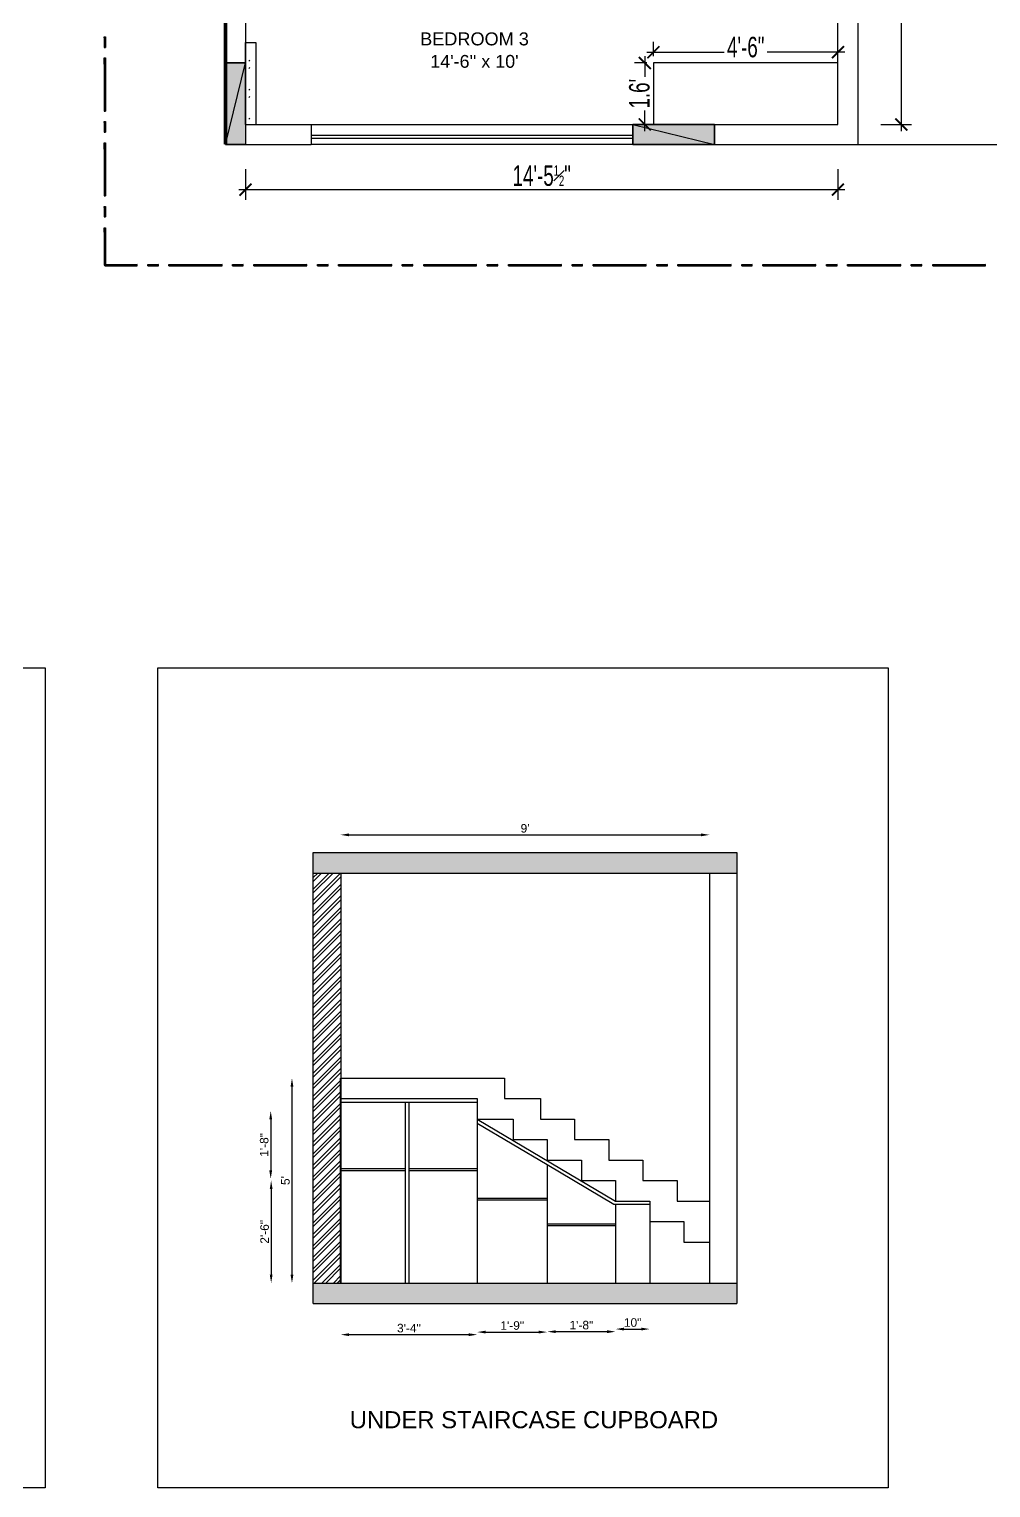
# Model space of a CAD drawing. Header units: feet. Extents: x 2272 to 4893, y 337 to 2916.
# Drawn here: x 3540.7 to 3822.3, y 1772.7 to 2199.6 of the extents above; entities that cross this region are included whole.
import ezdxf

# ---------------------------------------------------------------- set-up
doc = ezdxf.new("R2010")
doc.units = ezdxf.units.FT
doc.layers.add('BNE_COPPER PIPE', color=3, linetype='Continuous')
doc.styles.add('Arial$001', font='arial.ttf', dxfattribs={"height": 2.98458})
doc.styles.add('For DIM', font='ARIALN.TTF', dxfattribs={"width": 0.8})
doc.styles.get("Standard").update_dxf_attribs({"font": 'arial.ttf'})
doc.dimstyles.new('ISO-25', dxfattribs={"dimtxt": 2.5, "dimasz": 2.5, "dimexe": 1.25, "dimexo": 0.625, "dimtad": 1, "dimdec": 0, "dimlunit": 4, "dimtxsty": 'Standard', "dimcen": 2.5, "dimse1": 1, "dimse2": 1, "dimadec": 0, "dimazin": 0, "dimtfac": 1, "dimtdec": 0, "dimtmove": 0, "dimatfit": 3, "dimfxl": 1, "dimarcsym": 0})
doc.dimstyles.new('wor dim1', dxfattribs={"dimtxt": 6, "dimasz": 3.5, "dimexe": 3, "dimexo": 2, "dimgap": 1, "dimtad": 1, "dimzin": 3, "dimdsep": 46, "dimlunit": 4, "dimtxsty": 'For DIM', "dimblk1": 'ARCHTICK', "dimblk2": 'ARCHTICK', "dimsah": 1, "dimcen": 0.0625, "dimdle": 2, "dimclrd": 8, "dimclre": 8, "dimclrt": 4, "dimadec": 0, "dimazin": 0, "dimtfac": 0.5, "dimtofl": 0, "dimtmove": 2, "dimatfit": 3, "dimldrblk": 'ARCHTICK', "dimfxl": 6, "dimfxlon": 1, "dimfrac": 1, "dimtolj": 1, "dimtzin": 1, "dimlwe": -1, "dimarcsym": 0})

# ---------------------------------------------------------------- blocks, each defined once
blk = doc.blocks.new('_ARCHTICK')
at = {"color": 0, "linetype": 'ByBlock', "ltscale": 0.5, "const_width": 0.15}
blk.add_lwpolyline([(-0.5, -0.5), (0.5, 0.5)], dxfattribs=at)
blk = doc.blocks.new('*D99')
at = {"layer": 'BNE_COPPER PIPE', "color": 8, "ltscale": 2, "transparency": 16777216}
for p, q in [((3604.09, 2158.65), (3604.09, 2149.65)), ((3777.55, 2158.65), (3777.55, 2149.65))]:
    blk.add_line(p, q, dxfattribs=at)
at = {"layer": 'BNE_COPPER PIPE', "color": 8, "lineweight": -2, "ltscale": 2, "transparency": 16777216}
blk.add_line((3602.09, 2152.65), (3779.55, 2152.65), dxfattribs=at)
at = {"layer": 'Defpoints', "color": 0, "ltscale": 2, "transparency": 16777216}
for p in [(3604.09, 2171.73), (3777.55, 2171.73), (3777.55, 2152.65)]:
    blk.add_point(p, dxfattribs=at)
at = {"layer": 'BNE_COPPER PIPE', "color": 8, "lineweight": -2, "ltscale": 2, "transparency": 16777216, "xscale": 3.5, "yscale": 3.5, "zscale": 3.5, "rotation": 180}
blk.add_blockref('_ARCHTICK', (3604.09, 2152.65), dxfattribs=at)
at = {"layer": 'BNE_COPPER PIPE', "color": 8, "lineweight": -2, "ltscale": 2, "transparency": 16777216, "xscale": 3.5, "yscale": 3.5, "zscale": 3.5}
blk.add_blockref('_ARCHTICK', (3777.55, 2152.65), dxfattribs=at)
at = {"layer": 'BNE_COPPER PIPE', "color": 0, "ltscale": 2, "transparency": 16777216, "insert": (3690.82, 2156.71), "char_height": 6, "attachment_point": 5, "style": 'For DIM'}
blk.add_mtext('\\A1;14\'-5{\\H0.5x;\\S1#2;}"', dxfattribs=at)
blk = doc.blocks.new('ARCHTICK')
at = {"color": 0, "const_width": 0.15}
blk.add_lwpolyline([(-0.5, -0.5), (0.5, 0.5)], dxfattribs=at)
blk = doc.blocks.new('*D100')
at = {"layer": 'BNE_COPPER PIPE', "color": 8, "lineweight": -2, "ltscale": 2, "transparency": 16777216}
blk.add_line((3796.11, 2292.96), (3796.11, 2169.73), dxfattribs=at)
at = {"layer": 'BNE_COPPER PIPE', "color": 8, "ltscale": 2, "transparency": 16777216}
for p, q in [((3790.11, 2290.96), (3799.11, 2290.96)), ((3790.11, 2171.73), (3799.11, 2171.73))]:
    blk.add_line(p, q, dxfattribs=at)
at = {"layer": 'Defpoints', "color": 0, "ltscale": 2, "transparency": 16777216}
for p in [(3777.55, 2290.96), (3777.55, 2171.73), (3796.11, 2171.73)]:
    blk.add_point(p, dxfattribs=at)
at = {"layer": 'BNE_COPPER PIPE', "color": 8, "lineweight": -2, "ltscale": 2, "transparency": 16777216, "xscale": 3.5, "yscale": 3.5, "zscale": 3.5}
for p, rotation in [((3796.11, 2290.96), 90), ((3796.11, 2171.73), 270)]:
    blk.add_blockref('_ARCHTICK', p, dxfattribs=dict(at, rotation=rotation))
at = {"layer": 'BNE_COPPER PIPE', "color": 0, "ltscale": 2, "transparency": 16777216, "insert": (3792.05, 2231.34), "char_height": 6, "attachment_point": 5, "rotation": 90, "style": 'For DIM'}
blk.add_mtext('\\A1;9\'-11{\\H0.5x;\\S1#4;}"', dxfattribs=at)
blk = doc.blocks.new('*D140')
at = {"layer": 'BNE_COPPER PIPE', "color": 8, "ltscale": 2, "transparency": 16777216}
for p, q in [((3723.55, 2191.73), (3723.55, 2195.87)), ((3777.55, 2191.73), (3777.55, 2195.87))]:
    blk.add_line(p, q, dxfattribs=at)
at = {"layer": 'BNE_COPPER PIPE', "color": 8, "lineweight": -2, "ltscale": 2, "transparency": 16777216}
for p, q in [((3721.55, 2192.87), (3744.24, 2192.87)), ((3779.55, 2192.87), (3756.87, 2192.87))]:
    blk.add_line(p, q, dxfattribs=at)
at = {"layer": 'Defpoints', "color": 0, "ltscale": 2, "transparency": 16777216}
for p in [(3723.55, 2192.87), (3723.55, 2189.73), (3777.55, 2189.73)]:
    blk.add_point(p, dxfattribs=at)
at = {"layer": 'BNE_COPPER PIPE', "color": 8, "lineweight": -2, "ltscale": 2, "transparency": 16777216, "xscale": 3.5, "yscale": 3.5, "zscale": 3.5, "rotation": 180}
blk.add_blockref('_ARCHTICK', (3723.55, 2192.87), dxfattribs=at)
at = {"layer": 'BNE_COPPER PIPE', "color": 8, "lineweight": -2, "ltscale": 2, "transparency": 16777216, "xscale": 3.5, "yscale": 3.5, "zscale": 3.5}
blk.add_blockref('_ARCHTICK', (3777.55, 2192.87), dxfattribs=at)
at = {"layer": 'BNE_COPPER PIPE', "color": 0, "ltscale": 2, "transparency": 16777216, "insert": (3750.55, 2194.34), "char_height": 6, "attachment_point": 5, "style": 'For DIM'}
blk.add_mtext('\\A1;4\'-6"', dxfattribs=at)
blk = doc.blocks.new('*D141')
at = {"layer": 'BNE_COPPER PIPE', "color": 8, "lineweight": -2, "ltscale": 2, "transparency": 16777216}
for p, q in [((3721, 2191.73), (3721, 2185.65)), ((3721, 2169.73), (3721, 2175.81))]:
    blk.add_line(p, q, dxfattribs=at)
at = {"layer": 'BNE_COPPER PIPE', "color": 8, "ltscale": 2, "transparency": 16777216}
for p, q in [((3721.55, 2189.73), (3718, 2189.73)), ((3721.55, 2171.73), (3718, 2171.73))]:
    blk.add_line(p, q, dxfattribs=at)
at = {"layer": 'Defpoints', "color": 0, "ltscale": 2, "transparency": 16777216}
for p in [(3723.55, 2189.73), (3721, 2171.73), (3723.55, 2171.73)]:
    blk.add_point(p, dxfattribs=at)
at = {"layer": 'BNE_COPPER PIPE', "color": 8, "lineweight": -2, "ltscale": 2, "transparency": 16777216, "xscale": 3.5, "yscale": 3.5, "zscale": 3.5}
for p, rotation in [((3721, 2189.73), 90), ((3721, 2171.73), 270)]:
    blk.add_blockref('_ARCHTICK', p, dxfattribs=dict(at, rotation=rotation))
at = {"layer": 'BNE_COPPER PIPE', "color": 0, "ltscale": 2, "transparency": 16777216, "insert": (3719.44, 2180.73), "char_height": 6, "attachment_point": 5, "rotation": 90, "style": 'For DIM'}
blk.add_mtext("\\A1;1.6'", dxfattribs=at)
blk = doc.blocks.new('*D376')
at = {"color": 0, "lineweight": -2, "transparency": 16777216}
blk.add_line((3617.7, 1890.11), (3617.7, 1835.11), dxfattribs=at)
at = {"color": 0, "transparency": 16777216}
for points in [[(3617.28, 1890.11), (3618.11, 1890.11), (3617.7, 1892.61)], [(3617.28, 1835.11), (3618.11, 1835.11), (3617.7, 1832.61)]]:
    blk.add_solid(points, dxfattribs=at)
at = {"layer": 'Defpoints', "color": 0, "transparency": 16777216}
for p in [(3631.94, 1892.61), (3617.7, 1832.61), (3631.94, 1832.61)]:
    blk.add_point(p, dxfattribs=at)
at = {"color": 0, "transparency": 16777216, "insert": (3615.8, 1862.61), "char_height": 2.5, "attachment_point": 5, "rotation": 90}
blk.add_mtext("5'", dxfattribs=at)
blk = doc.blocks.new('*D377')
at = {"color": 0, "lineweight": -2, "transparency": 16777216}
blk.add_line((3634.44, 1963.8), (3737.44, 1963.8), dxfattribs=at)
at = {"color": 0, "transparency": 16777216}
for points in [[(3634.44, 1964.22), (3634.44, 1963.38), (3631.94, 1963.8)], [(3737.44, 1964.22), (3737.44, 1963.38), (3739.94, 1963.8)]]:
    blk.add_solid(points, dxfattribs=at)
at = {"layer": 'Defpoints', "color": 0, "transparency": 16777216}
for p in [(3739.94, 1963.8), (3631.94, 1952.61), (3739.94, 1952.61)]:
    blk.add_point(p, dxfattribs=at)
at = {"color": 0, "transparency": 16777216, "insert": (3685.94, 1965.7), "char_height": 2.5, "attachment_point": 5}
blk.add_mtext("9'", dxfattribs=at)
blk = doc.blocks.new('*D372')
at = {"color": 0, "lineweight": -2, "transparency": 16777216}
blk.add_line((3611.47, 1880.5), (3611.47, 1865.61), dxfattribs=at)
at = {"color": 0, "transparency": 16777216}
for points in [[(3611.06, 1880.5), (3611.89, 1880.5), (3611.47, 1883)], [(3611.06, 1865.61), (3611.89, 1865.61), (3611.47, 1863.11)]]:
    blk.add_solid(points, dxfattribs=at)
at = {"layer": 'Defpoints', "color": 0, "transparency": 16777216}
for p in [(3631.94, 1883), (3611.47, 1863.11), (3631.94, 1863.11)]:
    blk.add_point(p, dxfattribs=at)
at = {"color": 0, "transparency": 16777216, "insert": (3609.57, 1873.05), "char_height": 2.5, "attachment_point": 5, "rotation": 90}
blk.add_mtext('1\'-8"', dxfattribs=at)
blk = doc.blocks.new('*D378')
at = {"color": 0, "lineweight": -2, "transparency": 16777216}
blk.add_line((3611.6, 1860.11), (3611.6, 1835.11), dxfattribs=at)
at = {"color": 0, "transparency": 16777216}
for points in [[(3611.19, 1860.11), (3612.02, 1860.11), (3611.6, 1862.61)], [(3611.19, 1835.11), (3612.02, 1835.11), (3611.6, 1832.61)]]:
    blk.add_solid(points, dxfattribs=at)
at = {"layer": 'Defpoints', "color": 0, "transparency": 16777216}
for p in [(3631.94, 1862.61), (3611.6, 1832.61), (3631.94, 1832.61)]:
    blk.add_point(p, dxfattribs=at)
at = {"color": 0, "transparency": 16777216, "insert": (3609.7, 1847.61), "char_height": 2.5, "attachment_point": 5, "rotation": 90}
blk.add_mtext('2\'-6"', dxfattribs=at)
blk = doc.blocks.new('*D379')
at = {"color": 0, "lineweight": -2, "transparency": 16777216}
blk.add_line((3634.44, 1817.51), (3669.44, 1817.51), dxfattribs=at)
at = {"color": 0, "transparency": 16777216}
for points in [[(3634.44, 1817.92), (3634.44, 1817.09), (3631.94, 1817.51)], [(3669.44, 1817.92), (3669.44, 1817.09), (3671.94, 1817.51)]]:
    blk.add_solid(points, dxfattribs=at)
at = {"layer": 'Defpoints', "color": 0, "transparency": 16777216}
for p in [(3631.94, 1832.61), (3671.94, 1832.61), (3671.94, 1817.51)]:
    blk.add_point(p, dxfattribs=at)
at = {"color": 0, "transparency": 16777216, "insert": (3651.94, 1819.41), "char_height": 2.5, "attachment_point": 5}
blk.add_mtext('3\'-4"', dxfattribs=at)
blk = doc.blocks.new('*D380')
at = {"color": 0, "lineweight": -2, "transparency": 16777216}
blk.add_line((3674.44, 1818.27), (3689.94, 1818.27), dxfattribs=at)
at = {"color": 0, "transparency": 16777216}
for points in [[(3674.44, 1818.68), (3674.44, 1817.85), (3671.94, 1818.27)], [(3689.94, 1818.68), (3689.94, 1817.85), (3692.44, 1818.27)]]:
    blk.add_solid(points, dxfattribs=at)
at = {"layer": 'Defpoints', "color": 0, "transparency": 16777216}
for p in [(3671.94, 1832.61), (3692.44, 1832.61), (3692.44, 1818.27)]:
    blk.add_point(p, dxfattribs=at)
at = {"color": 0, "transparency": 16777216, "insert": (3682.19, 1820.17), "char_height": 2.5, "attachment_point": 5}
blk.add_mtext('1\'-9"', dxfattribs=at)
blk = doc.blocks.new('*D381')
at = {"color": 0, "lineweight": -2, "transparency": 16777216}
blk.add_line((3694.94, 1818.39), (3709.94, 1818.39), dxfattribs=at)
at = {"color": 0, "transparency": 16777216}
for points in [[(3694.94, 1818.8), (3694.94, 1817.97), (3692.44, 1818.39)], [(3709.94, 1818.8), (3709.94, 1817.97), (3712.44, 1818.39)]]:
    blk.add_solid(points, dxfattribs=at)
at = {"layer": 'Defpoints', "color": 0, "transparency": 16777216}
for p in [(3692.44, 1832.61), (3712.44, 1832.61), (3712.44, 1818.39)]:
    blk.add_point(p, dxfattribs=at)
at = {"color": 0, "transparency": 16777216, "insert": (3702.44, 1820.29), "char_height": 2.5, "attachment_point": 5}
blk.add_mtext('1\'-8"', dxfattribs=at)
blk = doc.blocks.new('*D382')
at = {"color": 0, "lineweight": -2, "transparency": 16777216}
blk.add_line((3714.94, 1819.15), (3719.94, 1819.15), dxfattribs=at)
at = {"color": 0, "transparency": 16777216}
for points in [[(3714.94, 1819.57), (3714.94, 1818.73), (3712.44, 1819.15)], [(3719.94, 1819.57), (3719.94, 1818.73), (3722.44, 1819.15)]]:
    blk.add_solid(points, dxfattribs=at)
at = {"layer": 'Defpoints', "color": 0, "transparency": 16777216}
for p in [(3712.44, 1832.61), (3722.44, 1832.61), (3722.44, 1819.15)]:
    blk.add_point(p, dxfattribs=at)
at = {"color": 0, "transparency": 16777216, "insert": (3717.44, 1821.05), "char_height": 2.5, "attachment_point": 5}
blk.add_mtext('10"', dxfattribs=at)

msp = doc.modelspace()

# ---------------------------------------------------------------- hatches: boundary and pattern name
at = {"true_color": 0x999999, "transparency": 33554687}
h = msp.add_hatch(color=253, dxfattribs=at)
h.paths.add_polyline_path([(3562.714, 2194.296), (3563.139, 2194.296), (3562.714, 2197.399)])
h.paths.add_polyline_path([(3563.139, 2194.296), (3562.714, 2197.399), (3563.139, 2197.399)])
h = msp.add_hatch(color=253, dxfattribs=at)
h.paths.add_polyline_path([(3562.714, 2194.296), (3563.139, 2194.296), (3562.714, 2197.399)])
h.paths.add_polyline_path([(3563.139, 2194.296), (3562.714, 2197.399), (3563.139, 2197.399)])
h = msp.add_hatch()
h.set_pattern_fill('GOST_GLASS', color=256)
h.set_pattern_definition([(45, (-377.747, -579.221), (8.4852814, 0), [5, -7]), (45, (-375.626, -579.221), (8.4852814, 0), [2, -10]), (45, (-377.747, -577.1), (8.4852814, 0), [2, -10])])
h.paths.add_polyline_path([(3608.098, 2195.732), (3605.098, 2195.732), (3605.098, 2171.732), (3608.098, 2171.732)])
h = msp.add_hatch(color=253, dxfattribs=at)
h.paths.add_polyline_path([(3562.714, 2175.65), (3563.139, 2175.65), (3562.714, 2191.194)])
h.paths.add_polyline_path([(3563.139, 2175.65), (3562.714, 2191.194), (3563.139, 2191.194)])
h = msp.add_hatch(color=253, dxfattribs=at)
h.paths.add_polyline_path([(3562.714, 2175.65), (3563.139, 2175.65), (3562.714, 2191.194)])
h.paths.add_polyline_path([(3563.139, 2175.65), (3562.714, 2191.194), (3563.139, 2191.194)])
at = {"true_color": 0x4d4d4d, "transparency": 33554687}
h = msp.add_hatch(color=251, dxfattribs=at)
h.paths.add_polyline_path([(3598.243, 2189.79), (3598.243, 2165.887), (3604.088, 2189.79)])
h.paths.add_polyline_path([(3598.243, 2165.887), (3604.088, 2189.79), (3604.088, 2165.887)])
at = {"true_color": 0x999999, "transparency": 33554687}
h = msp.add_hatch(color=253, dxfattribs=at)
h.paths.add_polyline_path([(3562.714, 2169.479), (3563.139, 2169.479), (3562.714, 2172.581)])
h.paths.add_polyline_path([(3563.139, 2169.479), (3562.714, 2172.581), (3563.139, 2172.581)])
h = msp.add_hatch(color=253, dxfattribs=at)
h.paths.add_polyline_path([(3562.714, 2169.479), (3563.139, 2169.479), (3562.714, 2172.581)])
h.paths.add_polyline_path([(3563.139, 2169.479), (3562.714, 2172.581), (3563.139, 2172.581)])
at = {"true_color": 0x4d4d4d, "transparency": 33554687}
h = msp.add_hatch(color=251, dxfattribs=at)
h.paths.add_polyline_path([(3741.435, 2171.732), (3717.531, 2171.732), (3741.435, 2165.887)])
h.paths.add_polyline_path([(3717.531, 2171.732), (3741.435, 2165.887), (3717.531, 2165.887)])
at = {"true_color": 0x999999, "transparency": 33554687}
h = msp.add_hatch(color=253, dxfattribs=at)
h.paths.add_polyline_path([(3562.714, 2150.833), (3563.139, 2150.833), (3562.714, 2166.376)])
h.paths.add_polyline_path([(3563.139, 2150.833), (3562.714, 2166.376), (3563.139, 2166.376)])
h = msp.add_hatch(color=253, dxfattribs=at)
h.paths.add_polyline_path([(3562.714, 2150.833), (3563.139, 2150.833), (3562.714, 2166.376)])
h.paths.add_polyline_path([(3563.139, 2150.833), (3562.714, 2166.376), (3563.139, 2166.376)])
h = msp.add_hatch(color=253, dxfattribs=at)
h.paths.add_polyline_path([(3562.714, 2144.661), (3563.139, 2144.661), (3562.714, 2147.73)])
h.paths.add_polyline_path([(3563.139, 2144.661), (3562.714, 2147.73), (3563.139, 2147.73)])
h = msp.add_hatch(color=253, dxfattribs=at)
h.paths.add_polyline_path([(3562.714, 2144.661), (3563.139, 2144.661), (3562.714, 2147.73)])
h.paths.add_polyline_path([(3563.139, 2144.661), (3562.714, 2147.73), (3563.139, 2147.73)])
h = msp.add_hatch(color=253, dxfattribs=at)
h.paths.add_polyline_path([(3562.714, 2130.587), (3563.139, 2130.587), (3562.714, 2141.461)])
h.paths.add_polyline_path([(3563.139, 2130.587), (3562.714, 2141.461), (3563.139, 2141.461)])
h = msp.add_hatch(color=253, dxfattribs=at)
h.paths.add_polyline_path([(3562.714, 2130.587), (3563.139, 2130.587), (3562.714, 2141.461)])
h.paths.add_polyline_path([(3563.139, 2130.587), (3562.714, 2141.461), (3563.139, 2141.461)])
h = msp.add_hatch(color=253, dxfattribs=at)
h.paths.add_polyline_path([(3572.413, 2130.358), (3572.413, 2130.782), (3562.877, 2130.358)])
h.paths.add_polyline_path([(3572.413, 2130.782), (3562.877, 2130.358), (3562.877, 2130.782)])
h = msp.add_hatch(color=253, dxfattribs=at)
h.paths.add_polyline_path([(3572.413, 2130.358), (3572.413, 2130.782), (3562.877, 2130.358)])
h.paths.add_polyline_path([(3572.413, 2130.782), (3562.877, 2130.358), (3562.877, 2130.782)])
h = msp.add_hatch(color=253, dxfattribs=at)
h.paths.add_polyline_path([(3578.584, 2130.358), (3578.584, 2130.782), (3575.515, 2130.358)])
h.paths.add_polyline_path([(3578.584, 2130.782), (3575.515, 2130.358), (3575.515, 2130.782)])
h = msp.add_hatch(color=253, dxfattribs=at)
h.paths.add_polyline_path([(3578.584, 2130.358), (3578.584, 2130.782), (3575.515, 2130.358)])
h.paths.add_polyline_path([(3578.584, 2130.782), (3575.515, 2130.358), (3575.515, 2130.782)])
h = msp.add_hatch(color=253, dxfattribs=at)
h.paths.add_polyline_path([(3597.23, 2130.358), (3597.23, 2130.782), (3581.687, 2130.358)])
h.paths.add_polyline_path([(3597.23, 2130.782), (3581.687, 2130.358), (3581.687, 2130.782)])
h = msp.add_hatch(color=253, dxfattribs=at)
h.paths.add_polyline_path([(3597.23, 2130.358), (3597.23, 2130.782), (3581.687, 2130.358)])
h.paths.add_polyline_path([(3597.23, 2130.782), (3581.687, 2130.358), (3581.687, 2130.782)])
h = msp.add_hatch(color=253, dxfattribs=at)
h.paths.add_polyline_path([(3603.435, 2130.358), (3603.435, 2130.782), (3600.333, 2130.358)])
h.paths.add_polyline_path([(3603.435, 2130.782), (3600.333, 2130.358), (3600.333, 2130.782)])
h = msp.add_hatch(color=253, dxfattribs=at)
h.paths.add_polyline_path([(3603.435, 2130.358), (3603.435, 2130.782), (3600.333, 2130.358)])
h.paths.add_polyline_path([(3603.435, 2130.782), (3600.333, 2130.358), (3600.333, 2130.782)])
h = msp.add_hatch(color=253, dxfattribs=at)
h.paths.add_polyline_path([(3622.048, 2130.358), (3622.048, 2130.782), (3606.504, 2130.358)])
h.paths.add_polyline_path([(3622.048, 2130.782), (3606.504, 2130.358), (3606.504, 2130.782)])
h = msp.add_hatch(color=253, dxfattribs=at)
h.paths.add_polyline_path([(3622.048, 2130.358), (3622.048, 2130.782), (3606.504, 2130.358)])
h.paths.add_polyline_path([(3622.048, 2130.782), (3606.504, 2130.358), (3606.504, 2130.782)])
h = msp.add_hatch(color=253, dxfattribs=at)
h.paths.add_polyline_path([(3628.253, 2130.358), (3628.253, 2130.782), (3625.15, 2130.358)])
h.paths.add_polyline_path([(3628.253, 2130.782), (3625.15, 2130.358), (3625.15, 2130.782)])
h = msp.add_hatch(color=253, dxfattribs=at)
h.paths.add_polyline_path([(3628.253, 2130.358), (3628.253, 2130.782), (3625.15, 2130.358)])
h.paths.add_polyline_path([(3628.253, 2130.782), (3625.15, 2130.358), (3625.15, 2130.782)])
h = msp.add_hatch(color=253, dxfattribs=at)
h.paths.add_polyline_path([(3646.899, 2130.358), (3646.899, 2130.782), (3631.355, 2130.358)])
h.paths.add_polyline_path([(3646.899, 2130.782), (3631.355, 2130.358), (3631.355, 2130.782)])
h = msp.add_hatch(color=253, dxfattribs=at)
h.paths.add_polyline_path([(3646.899, 2130.358), (3646.899, 2130.782), (3631.355, 2130.358)])
h.paths.add_polyline_path([(3646.899, 2130.782), (3631.355, 2130.358), (3631.355, 2130.782)])
h = msp.add_hatch(color=253, dxfattribs=at)
h.paths.add_polyline_path([(3653.07, 2130.358), (3653.07, 2130.782), (3650.001, 2130.358)])
h.paths.add_polyline_path([(3653.07, 2130.782), (3650.001, 2130.358), (3650.001, 2130.782)])
h = msp.add_hatch(color=253, dxfattribs=at)
h.paths.add_polyline_path([(3653.07, 2130.358), (3653.07, 2130.782), (3650.001, 2130.358)])
h.paths.add_polyline_path([(3653.07, 2130.782), (3650.001, 2130.358), (3650.001, 2130.782)])
h = msp.add_hatch(color=253, dxfattribs=at)
h.paths.add_polyline_path([(3671.716, 2130.358), (3671.716, 2130.782), (3656.271, 2130.358)])
h.paths.add_polyline_path([(3671.716, 2130.782), (3656.271, 2130.358), (3656.271, 2130.782)])
h = msp.add_hatch(color=253, dxfattribs=at)
h.paths.add_polyline_path([(3671.716, 2130.358), (3671.716, 2130.782), (3656.271, 2130.358)])
h.paths.add_polyline_path([(3671.716, 2130.782), (3656.271, 2130.358), (3656.271, 2130.782)])
h = msp.add_hatch(color=253, dxfattribs=at)
h.paths.add_polyline_path([(3677.986, 2130.358), (3677.986, 2130.782), (3674.819, 2130.358)])
h.paths.add_polyline_path([(3677.986, 2130.782), (3674.819, 2130.358), (3674.819, 2130.782)])
h = msp.add_hatch(color=253, dxfattribs=at)
h.paths.add_polyline_path([(3677.986, 2130.358), (3677.986, 2130.782), (3674.819, 2130.358)])
h.paths.add_polyline_path([(3677.986, 2130.782), (3674.819, 2130.358), (3674.819, 2130.782)])
h = msp.add_hatch(color=253, dxfattribs=at)
h.paths.add_polyline_path([(3696.632, 2130.358), (3696.632, 2130.782), (3681.088, 2130.358)])
h.paths.add_polyline_path([(3696.632, 2130.782), (3681.088, 2130.358), (3681.088, 2130.782)])
h = msp.add_hatch(color=253, dxfattribs=at)
h.paths.add_polyline_path([(3696.632, 2130.358), (3696.632, 2130.782), (3681.088, 2130.358)])
h.paths.add_polyline_path([(3696.632, 2130.782), (3681.088, 2130.358), (3681.088, 2130.782)])
h = msp.add_hatch(color=253, dxfattribs=at)
h.paths.add_polyline_path([(3702.804, 2130.358), (3702.804, 2130.782), (3699.734, 2130.358)])
h.paths.add_polyline_path([(3702.804, 2130.782), (3699.734, 2130.358), (3699.734, 2130.782)])
h = msp.add_hatch(color=253, dxfattribs=at)
h.paths.add_polyline_path([(3702.804, 2130.358), (3702.804, 2130.782), (3699.734, 2130.358)])
h.paths.add_polyline_path([(3702.804, 2130.782), (3699.734, 2130.358), (3699.734, 2130.782)])
h = msp.add_hatch(color=253, dxfattribs=at)
h.paths.add_polyline_path([(3721.45, 2130.358), (3721.45, 2130.782), (3705.906, 2130.358)])
h.paths.add_polyline_path([(3721.45, 2130.782), (3705.906, 2130.358), (3705.906, 2130.782)])
h = msp.add_hatch(color=253, dxfattribs=at)
h.paths.add_polyline_path([(3721.45, 2130.358), (3721.45, 2130.782), (3705.906, 2130.358)])
h.paths.add_polyline_path([(3721.45, 2130.782), (3705.906, 2130.358), (3705.906, 2130.782)])
h = msp.add_hatch(color=253, dxfattribs=at)
h.paths.add_polyline_path([(3727.654, 2130.358), (3727.654, 2130.782), (3724.552, 2130.358)])
h.paths.add_polyline_path([(3727.654, 2130.782), (3724.552, 2130.358), (3724.552, 2130.782)])
h = msp.add_hatch(color=253, dxfattribs=at)
h.paths.add_polyline_path([(3727.654, 2130.358), (3727.654, 2130.782), (3724.552, 2130.358)])
h.paths.add_polyline_path([(3727.654, 2130.782), (3724.552, 2130.358), (3724.552, 2130.782)])
h = msp.add_hatch(color=253, dxfattribs=at)
h.paths.add_polyline_path([(3746.3, 2130.358), (3746.3, 2130.782), (3730.724, 2130.358)])
h.paths.add_polyline_path([(3746.3, 2130.782), (3730.724, 2130.358), (3730.724, 2130.782)])
h = msp.add_hatch(color=253, dxfattribs=at)
h.paths.add_polyline_path([(3746.3, 2130.358), (3746.3, 2130.782), (3730.724, 2130.358)])
h.paths.add_polyline_path([(3746.3, 2130.782), (3730.724, 2130.358), (3730.724, 2130.782)])
h = msp.add_hatch(color=253, dxfattribs=at)
h.paths.add_polyline_path([(3752.472, 2130.358), (3752.472, 2130.782), (3749.37, 2130.358)])
h.paths.add_polyline_path([(3752.472, 2130.782), (3749.37, 2130.358), (3749.37, 2130.782)])
h = msp.add_hatch(color=253, dxfattribs=at)
h.paths.add_polyline_path([(3752.472, 2130.358), (3752.472, 2130.782), (3749.37, 2130.358)])
h.paths.add_polyline_path([(3752.472, 2130.782), (3749.37, 2130.358), (3749.37, 2130.782)])
h = msp.add_hatch(color=253, dxfattribs=at)
h.paths.add_polyline_path([(3771.118, 2130.358), (3771.118, 2130.782), (3755.574, 2130.358)])
h.paths.add_polyline_path([(3771.118, 2130.782), (3755.574, 2130.358), (3755.574, 2130.782)])
h = msp.add_hatch(color=253, dxfattribs=at)
h.paths.add_polyline_path([(3771.118, 2130.358), (3771.118, 2130.782), (3755.574, 2130.358)])
h.paths.add_polyline_path([(3771.118, 2130.782), (3755.574, 2130.358), (3755.574, 2130.782)])
h = msp.add_hatch(color=253, dxfattribs=at)
h.paths.add_polyline_path([(3777.29, 2130.358), (3777.29, 2130.782), (3774.22, 2130.358)])
h.paths.add_polyline_path([(3777.29, 2130.782), (3774.22, 2130.358), (3774.22, 2130.782)])
h = msp.add_hatch(color=253, dxfattribs=at)
h.paths.add_polyline_path([(3777.29, 2130.358), (3777.29, 2130.782), (3774.22, 2130.358)])
h.paths.add_polyline_path([(3777.29, 2130.782), (3774.22, 2130.358), (3774.22, 2130.782)])
h = msp.add_hatch(color=253, dxfattribs=at)
h.paths.add_polyline_path([(3795.936, 2130.358), (3795.936, 2130.782), (3780.392, 2130.358)])
h.paths.add_polyline_path([(3795.936, 2130.782), (3780.392, 2130.358), (3780.392, 2130.782)])
h = msp.add_hatch(color=253, dxfattribs=at)
h.paths.add_polyline_path([(3795.936, 2130.358), (3795.936, 2130.782), (3780.392, 2130.358)])
h.paths.add_polyline_path([(3795.936, 2130.782), (3780.392, 2130.358), (3780.392, 2130.782)])
h = msp.add_hatch(color=253, dxfattribs=at)
h.paths.add_polyline_path([(3802.14, 2130.358), (3802.14, 2130.782), (3799.038, 2130.358)])
h.paths.add_polyline_path([(3802.14, 2130.782), (3799.038, 2130.358), (3799.038, 2130.782)])
h = msp.add_hatch(color=253, dxfattribs=at)
h.paths.add_polyline_path([(3802.14, 2130.358), (3802.14, 2130.782), (3799.038, 2130.358)])
h.paths.add_polyline_path([(3802.14, 2130.782), (3799.038, 2130.358), (3799.038, 2130.782)])
h = msp.add_hatch(color=253, dxfattribs=at)
h.paths.add_polyline_path([(3820.786, 2130.358), (3820.786, 2130.782), (3805.308, 2130.358)])
h.paths.add_polyline_path([(3820.786, 2130.782), (3805.308, 2130.358), (3805.308, 2130.782)])
h = msp.add_hatch(color=253, dxfattribs=at)
h.paths.add_polyline_path([(3820.786, 2130.358), (3820.786, 2130.782), (3805.308, 2130.358)])
h.paths.add_polyline_path([(3820.786, 2130.782), (3805.308, 2130.358), (3805.308, 2130.782)])
at = {"true_color": 0x105689}
h = msp.add_hatch(dxfattribs=at)
h.set_pattern_fill('AR-CONC', color=146, scale=0.04)
h.set_pattern_definition([(50, (-40.743, 1091.817), (7.287387, -0.637563), [0.762, -8.382]), (355, (-40.743, 1091.817), (-1.409737, 7.642274), [0.6096, -6.705623]), (100.45144, (-40.1356, 1091.764), (5.87765, 7.00471), [0.6476, -7.12361]), (46.1842, (-40.743, 1093.849), (10.843162, -1.681693), [1.143, -12.573]), (96.63556, (-39.839, 1093.709), (9.496165, 9.897045), [0.9714, -10.685424]), (351.18415, (-40.743, 1093.849), (9.496165, 9.897045), [0.9144, -10.05839]), (21, (-39.727, 1093.341), (6.064576, -4.090608), [0.762, -8.382]), (326, (-39.727, 1093.341), (2.472081, 7.367519), [0.6096, -6.7056]), (71.45144, (-39.2215, 1093), (8.536657, 3.276911), [0.6476, -7.123598]), (37.5, (-40.743, 1091.817), (0.1235441, 3.3822016), [0, -6.62432, 0, -6.8072, 0, -6.731]), (7.5, (-40.743, 1091.817), (2.6727865, 4.007223), [0, -3.88112, 0, -6.47192, 0, -2.5654]), (327.5, (-43.0086, 1091.817), (5.4236238, -0.2291498), [0, -2.54, 0, -7.9248, 0, -10.5156]), (317.5, (-44.0246, 1091.817), (5.925167, 1.0170596), [0, -3.302, 0, -5.26288, 0, -7.4676])])
h.paths.add_polyline_path([(3747.938, 1952.607), (3747.938, 1958.607), (3623.938, 1958.607), (3623.938, 1952.607)])
h.paths.add_polyline_path([(3623.938, 1832.607), (3623.938, 1826.607), (3747.938, 1826.607), (3747.938, 1832.607)])
h = msp.add_hatch(dxfattribs=at)
h.set_pattern_fill('ANSI32', color=146, scale=0.25)
h.set_pattern_definition([(45, (-40.743, 1091.817), (-1.683798, 1.683798), []), (45, (-39.6204, 1091.817), (-1.683798, 1.683798), [])])
h.paths.add_polyline_path([(3631.938, 1952.607), (3623.938, 1952.607), (3623.938, 1832.607), (3631.938, 1832.607), (3631.938, 1892.607)])

# ---------------------------------------------------------------- linework, layer by layer
for p, q in [((3604.088, 2171.732), (3604.088, 2195.732)), ((3604.088, 2195.732), (3607.088, 2195.732)), ((3607.088, 2195.732), (3607.088, 2171.732)), ((3777.551, 2189.732), (3723.551, 2189.732)), ((3723.551, 2189.732), (3723.551, 2171.732)), ((3777.551, 2171.732), (3777.551, 2189.732))]:
    msp.add_line(p, q)
at = {"color": 146, "true_color": 0x105689}
for p, q in [((3623.938, 1826.607), (3623.938, 1958.607)), ((3623.938, 1958.607), (3747.938, 1958.607)), ((3747.938, 1958.607), (3747.938, 1826.607)), ((3623.938, 1952.607), (3747.938, 1952.607)), ((3631.973, 1952.607), (3631.973, 1832.607)), ((3739.938, 1952.607), (3739.938, 1832.607)), ((3623.938, 1832.607), (3747.938, 1832.607)), ((3623.938, 1826.607), (3747.938, 1826.607))]:
    msp.add_line(p, q, dxfattribs=at)
at = {"color": 18, "true_color": 0x000000}
msp.add_line((3631.938, 1832.607), (3631.938, 1892.607), dxfattribs=at)
at = {"color": 85, "true_color": 0x58ba48}
for p, q in [((3631.938, 1892.607), (3679.938, 1892.607)), ((3679.938, 1892.607), (3679.938, 1886.607)), ((3631.973, 1886.607), (3671.938, 1886.607)), ((3671.938, 1886.607), (3671.938, 1880.607)), ((3679.938, 1886.607), (3690.438, 1886.607)), ((3690.438, 1886.607), (3690.438, 1880.607)), ((3671.938, 1880.607), (3682.438, 1880.607)), ((3671.938, 1880.607), (3712.438, 1856.607)), ((3682.438, 1880.607), (3682.438, 1874.607)), ((3690.438, 1880.607), (3700.438, 1880.607)), ((3700.438, 1880.607), (3700.438, 1874.607)), ((3682.438, 1874.607), (3692.438, 1874.607)), ((3692.438, 1874.607), (3692.438, 1868.607)), ((3700.438, 1874.607), (3710.438, 1874.607)), ((3710.438, 1874.607), (3710.438, 1868.607)), ((3692.438, 1868.607), (3702.438, 1868.607)), ((3702.438, 1868.607), (3702.438, 1862.607)), ((3710.438, 1868.607), (3720.438, 1868.607)), ((3720.438, 1868.607), (3720.438, 1862.607)), ((3702.438, 1862.607), (3712.438, 1862.607)), ((3712.438, 1862.607), (3712.438, 1856.607)), ((3720.438, 1862.607), (3730.438, 1862.607)), ((3730.438, 1862.607), (3730.438, 1856.607)), ((3712.438, 1856.607), (3722.438, 1856.607)), ((3722.438, 1856.607), (3722.438, 1850.607)), ((3730.438, 1856.607), (3739.938, 1856.607)), ((3722.438, 1850.607), (3732.438, 1850.607)), ((3732.438, 1850.607), (3732.438, 1844.607)), ((3732.438, 1844.607), (3739.938, 1844.607))]:
    msp.add_line(p, q, dxfattribs=at)
at = {"color": 30, "true_color": 0xf8991e}
for p, q in [((3631.973, 1885.607), (3671.938, 1885.607)), ((3650.97, 1832.607), (3650.97, 1885.607)), ((3651.97, 1832.607), (3651.97, 1885.607)), ((3671.938, 1880.607), (3671.938, 1832.607)), ((3671.938, 1879.444), (3692.438, 1867.296)), ((3692.438, 1867.296), (3692.438, 1832.607)), ((3692.438, 1867.296), (3711.928, 1855.746)), ((3711.928, 1855.746), (3722.438, 1855.746)), ((3712.438, 1855.746), (3712.438, 1832.607)), ((3722.438, 1850.607), (3722.438, 1832.607))]:
    msp.add_line(p, q, dxfattribs=at)
at = {"color": 215, "true_color": 0xa953a0}
for p, q in [((3631.973, 1866.107), (3650.97, 1866.107)), ((3651.97, 1866.107), (3671.938, 1866.107)), ((3631.973, 1865.607), (3650.97, 1865.607)), ((3651.97, 1865.607), (3671.938, 1865.607)), ((3671.938, 1857.444), (3692.438, 1857.444)), ((3671.938, 1856.944), (3692.438, 1856.944)), ((3692.438, 1849.951), (3712.438, 1849.951)), ((3692.438, 1849.451), (3712.438, 1849.451))]:
    msp.add_line(p, q, dxfattribs=at)
at = {"color": 253, "linetype": 'Continuous', "lineweight": -2, "true_color": 0x999999, "transparency": 33554687}
for points in [[(3777.551, 2171.732), (3777.551, 2295.364), (3783.396, 2295.364), (3783.396, 2289.42)], [(3783.396, 2295.364), (3783.396, 2171.732), (3783.396, 2171.732)], [(3598.243, 2289.42), (3598.243, 2165.887), (3598.243, 2165.887)], [(3604.088, 2289.42), (3604.088, 2171.732), (3604.088, 2171.732)], [(3598.243, 2171.732), (3598.243, 2165.887), (3598.243, 2165.887)], [(3604.088, 2171.732), (3623.322, 2171.732), (3623.322, 2171.732)], [(3623.322, 2171.732), (3717.531, 2171.732), (3717.531, 2171.732)], [(3623.322, 2171.732), (3623.322, 2165.887), (3623.322, 2165.887)], [(3717.531, 2171.732), (3777.551, 2171.732), (3777.551, 2171.732)], [(3717.531, 2171.732), (3717.531, 2165.887), (3717.531, 2165.887)], [(3783.396, 2171.732), (3783.396, 2165.887), (3783.396, 2165.887)], [(3598.243, 2165.887), (3623.322, 2165.887), (3623.322, 2165.887)], [(3717.531, 2168.466), (3623.322, 2168.466), (3623.322, 2168.466)], [(3717.531, 2167.65), (3623.322, 2167.65), (3623.322, 2167.65)], [(3717.531, 2165.887), (3623.322, 2165.887), (3623.322, 2165.887)], [(3717.531, 2165.887), (3777.551, 2165.887), (3777.551, 2165.887)], [(3777.551, 2165.887), (3783.396, 2165.887), (3783.396, 2165.887)], [(3783.396, 2165.887), (3885.215, 2165.887), (3885.215, 2165.887)], [(3562.877, 2130.358), (3562.877, 2130.782), (3562.877, 2130.782)], [(3562.877, 2130.358), (3562.877, 2130.782), (3562.877, 2130.782)]]:
    msp.add_lwpolyline(points, dxfattribs=at)
for points in [[(3562.714, 2194.296), (3563.139, 2194.296), (3562.714, 2197.399)], [(3563.139, 2194.296), (3562.714, 2197.399), (3563.139, 2197.399)], [(3562.714, 2194.296), (3563.139, 2194.296), (3562.714, 2197.399)], [(3563.139, 2194.296), (3562.714, 2197.399), (3563.139, 2197.399)], [(3562.714, 2175.65), (3563.139, 2175.65), (3562.714, 2191.194)], [(3563.139, 2175.65), (3562.714, 2191.194), (3563.139, 2191.194)], [(3562.714, 2175.65), (3563.139, 2175.65), (3562.714, 2191.194)], [(3563.139, 2175.65), (3562.714, 2191.194), (3563.139, 2191.194)], [(3598.243, 2189.79), (3604.088, 2189.79), (3604.088, 2165.887), (3598.243, 2165.887)], [(3562.714, 2169.479), (3563.139, 2169.479), (3562.714, 2172.581)], [(3563.139, 2169.479), (3562.714, 2172.581), (3563.139, 2172.581)], [(3562.714, 2169.479), (3563.139, 2169.479), (3562.714, 2172.581)], [(3563.139, 2169.479), (3562.714, 2172.581), (3563.139, 2172.581)], [(3741.435, 2171.732), (3741.435, 2165.887), (3717.531, 2165.887), (3717.531, 2171.732)], [(3562.714, 2150.833), (3563.139, 2150.833), (3562.714, 2166.376)], [(3563.139, 2150.833), (3562.714, 2166.376), (3563.139, 2166.376)], [(3562.714, 2150.833), (3563.139, 2150.833), (3562.714, 2166.376)], [(3563.139, 2150.833), (3562.714, 2166.376), (3563.139, 2166.376)], [(3562.714, 2144.661), (3563.139, 2144.661), (3562.714, 2147.73)], [(3563.139, 2144.661), (3562.714, 2147.73), (3563.139, 2147.73)], [(3562.714, 2144.661), (3563.139, 2144.661), (3562.714, 2147.73)], [(3563.139, 2144.661), (3562.714, 2147.73), (3563.139, 2147.73)], [(3562.714, 2130.587), (3563.139, 2130.587), (3562.714, 2141.461)], [(3563.139, 2130.587), (3562.714, 2141.461), (3563.139, 2141.461)], [(3562.714, 2130.587), (3563.139, 2130.587), (3562.714, 2141.461)], [(3563.139, 2130.587), (3562.714, 2141.461), (3563.139, 2141.461)], [(3572.413, 2130.358), (3572.413, 2130.782), (3562.877, 2130.358)], [(3572.413, 2130.782), (3562.877, 2130.358), (3562.877, 2130.782)], [(3572.413, 2130.358), (3572.413, 2130.782), (3562.877, 2130.358)], [(3572.413, 2130.782), (3562.877, 2130.358), (3562.877, 2130.782)], [(3578.584, 2130.358), (3578.584, 2130.782), (3575.515, 2130.358)], [(3578.584, 2130.782), (3575.515, 2130.358), (3575.515, 2130.782)], [(3578.584, 2130.358), (3578.584, 2130.782), (3575.515, 2130.358)], [(3578.584, 2130.782), (3575.515, 2130.358), (3575.515, 2130.782)], [(3597.23, 2130.358), (3597.23, 2130.782), (3581.687, 2130.358)], [(3597.23, 2130.782), (3581.687, 2130.358), (3581.687, 2130.782)], [(3597.23, 2130.358), (3597.23, 2130.782), (3581.687, 2130.358)], [(3597.23, 2130.782), (3581.687, 2130.358), (3581.687, 2130.782)], [(3603.435, 2130.358), (3603.435, 2130.782), (3600.333, 2130.358)], [(3603.435, 2130.782), (3600.333, 2130.358), (3600.333, 2130.782)], [(3603.435, 2130.358), (3603.435, 2130.782), (3600.333, 2130.358)], [(3603.435, 2130.782), (3600.333, 2130.358), (3600.333, 2130.782)], [(3622.048, 2130.358), (3622.048, 2130.782), (3606.504, 2130.358)], [(3622.048, 2130.782), (3606.504, 2130.358), (3606.504, 2130.782)], [(3622.048, 2130.358), (3622.048, 2130.782), (3606.504, 2130.358)], [(3622.048, 2130.782), (3606.504, 2130.358), (3606.504, 2130.782)], [(3628.253, 2130.358), (3628.253, 2130.782), (3625.15, 2130.358)], [(3628.253, 2130.782), (3625.15, 2130.358), (3625.15, 2130.782)], [(3628.253, 2130.358), (3628.253, 2130.782), (3625.15, 2130.358)], [(3628.253, 2130.782), (3625.15, 2130.358), (3625.15, 2130.782)], [(3646.899, 2130.358), (3646.899, 2130.782), (3631.355, 2130.358)], [(3646.899, 2130.782), (3631.355, 2130.358), (3631.355, 2130.782)], [(3646.899, 2130.358), (3646.899, 2130.782), (3631.355, 2130.358)], [(3646.899, 2130.782), (3631.355, 2130.358), (3631.355, 2130.782)], [(3653.07, 2130.358), (3653.07, 2130.782), (3650.001, 2130.358)], [(3653.07, 2130.782), (3650.001, 2130.358), (3650.001, 2130.782)], [(3653.07, 2130.358), (3653.07, 2130.782), (3650.001, 2130.358)], [(3653.07, 2130.782), (3650.001, 2130.358), (3650.001, 2130.782)], [(3671.716, 2130.358), (3671.716, 2130.782), (3656.271, 2130.358)], [(3671.716, 2130.782), (3656.271, 2130.358), (3656.271, 2130.782)], [(3671.716, 2130.358), (3671.716, 2130.782), (3656.271, 2130.358)], [(3671.716, 2130.782), (3656.271, 2130.358), (3656.271, 2130.782)], [(3677.986, 2130.358), (3677.986, 2130.782), (3674.819, 2130.358)], [(3677.986, 2130.782), (3674.819, 2130.358), (3674.819, 2130.782)], [(3677.986, 2130.358), (3677.986, 2130.782), (3674.819, 2130.358)], [(3677.986, 2130.782), (3674.819, 2130.358), (3674.819, 2130.782)], [(3696.632, 2130.358), (3696.632, 2130.782), (3681.088, 2130.358)], [(3696.632, 2130.782), (3681.088, 2130.358), (3681.088, 2130.782)], [(3696.632, 2130.358), (3696.632, 2130.782), (3681.088, 2130.358)], [(3696.632, 2130.782), (3681.088, 2130.358), (3681.088, 2130.782)], [(3702.804, 2130.358), (3702.804, 2130.782), (3699.734, 2130.358)], [(3702.804, 2130.782), (3699.734, 2130.358), (3699.734, 2130.782)], [(3702.804, 2130.358), (3702.804, 2130.782), (3699.734, 2130.358)], [(3702.804, 2130.782), (3699.734, 2130.358), (3699.734, 2130.782)], [(3721.45, 2130.358), (3721.45, 2130.782), (3705.906, 2130.358)], [(3721.45, 2130.782), (3705.906, 2130.358), (3705.906, 2130.782)], [(3721.45, 2130.358), (3721.45, 2130.782), (3705.906, 2130.358)], [(3721.45, 2130.782), (3705.906, 2130.358), (3705.906, 2130.782)], [(3727.654, 2130.358), (3727.654, 2130.782), (3724.552, 2130.358)], [(3727.654, 2130.782), (3724.552, 2130.358), (3724.552, 2130.782)], [(3727.654, 2130.358), (3727.654, 2130.782), (3724.552, 2130.358)], [(3727.654, 2130.782), (3724.552, 2130.358), (3724.552, 2130.782)], [(3746.3, 2130.358), (3746.3, 2130.782), (3730.724, 2130.358)], [(3746.3, 2130.782), (3730.724, 2130.358), (3730.724, 2130.782)], [(3746.3, 2130.358), (3746.3, 2130.782), (3730.724, 2130.358)], [(3746.3, 2130.782), (3730.724, 2130.358), (3730.724, 2130.782)], [(3752.472, 2130.358), (3752.472, 2130.782), (3749.37, 2130.358)], [(3752.472, 2130.782), (3749.37, 2130.358), (3749.37, 2130.782)], [(3752.472, 2130.358), (3752.472, 2130.782), (3749.37, 2130.358)], [(3752.472, 2130.782), (3749.37, 2130.358), (3749.37, 2130.782)], [(3771.118, 2130.358), (3771.118, 2130.782), (3755.574, 2130.358)], [(3771.118, 2130.782), (3755.574, 2130.358), (3755.574, 2130.782)], [(3771.118, 2130.358), (3771.118, 2130.782), (3755.574, 2130.358)], [(3771.118, 2130.782), (3755.574, 2130.358), (3755.574, 2130.782)], [(3777.29, 2130.358), (3777.29, 2130.782), (3774.22, 2130.358)], [(3777.29, 2130.782), (3774.22, 2130.358), (3774.22, 2130.782)], [(3777.29, 2130.358), (3777.29, 2130.782), (3774.22, 2130.358)], [(3777.29, 2130.782), (3774.22, 2130.358), (3774.22, 2130.782)], [(3795.936, 2130.358), (3795.936, 2130.782), (3780.392, 2130.358)], [(3795.936, 2130.782), (3780.392, 2130.358), (3780.392, 2130.782)], [(3795.936, 2130.358), (3795.936, 2130.782), (3780.392, 2130.358)], [(3795.936, 2130.782), (3780.392, 2130.358), (3780.392, 2130.782)], [(3802.14, 2130.358), (3802.14, 2130.782), (3799.038, 2130.358)], [(3802.14, 2130.782), (3799.038, 2130.358), (3799.038, 2130.782)], [(3802.14, 2130.358), (3802.14, 2130.782), (3799.038, 2130.358)], [(3802.14, 2130.782), (3799.038, 2130.358), (3799.038, 2130.782)], [(3820.786, 2130.358), (3820.786, 2130.782), (3805.308, 2130.358)], [(3820.786, 2130.782), (3805.308, 2130.358), (3805.308, 2130.782)], [(3820.786, 2130.358), (3820.786, 2130.782), (3805.308, 2130.358)], [(3820.786, 2130.782), (3805.308, 2130.358), (3805.308, 2130.782)]]:
    msp.add_lwpolyline(points, close=True, dxfattribs=at)
at = {"color": 251, "linetype": 'Continuous', "lineweight": -2, "true_color": 0x4d4d4d, "transparency": 33554687}
for points in [[(3598.243, 2189.79), (3598.243, 2165.887), (3604.088, 2189.79)], [(3598.243, 2165.887), (3604.088, 2189.79), (3604.088, 2165.887)], [(3741.435, 2171.732), (3717.531, 2171.732), (3741.435, 2165.887)], [(3717.531, 2171.732), (3741.435, 2165.887), (3717.531, 2165.887)]]:
    msp.add_lwpolyline(points, close=True, dxfattribs=at)
for points in [[(3331.682, 2012.699), (3545.457, 2012.699), (3545.457, 1772.68), (3331.682, 1772.68)], [(3578.439, 2012.699), (3792.214, 2012.699), (3792.214, 1772.68), (3578.439, 1772.68)]]:
    msp.add_lwpolyline(points, close=True)
at = {"layer": 'BNE_COPPER PIPE', "color": 7, "ltscale": 2, "true_color": 0xffffff, "const_width": 1}
msp.add_lwpolyline([(3598.243, 2165.887), (3598.243, 2573.584), (3960.452, 2573.584), (3960.452, 2502.951)], dxfattribs=at)

# ---------------------------------------------------------------- texts
at = {"color": 7, "true_color": 0x000007, "transparency": 33554687, "style": 'Arial$001'}
for s, height, p in [('BEDROOM 3', 3.7961, (3655.229, 2194.875)), ("14'-6'' x 10'", 3.75046, (3658.2, 2188.319))]:
    msp.add_text(s, height=height, dxfattribs=at).set_placement(p)
at = {"color": 114, "true_color": 0x139b48, "insert": (3634.595, 1795.124), "char_height": 5, "attachment_point": 1}
msp.add_mtext_dynamic_manual_height_columns('{\\C4;UNDER STAIRCASE CUPBOARD}', width=265.79048, gutter_width=25, heights=[0], dxfattribs=at)

# ---------------------------------------------------------------- dimensions: what is measured, and where the dimension line sits
at = {"color": 114, "true_color": 0x139b48}
dim = msp.add_linear_dim(base=(3739.938, 1963.799), p1=(3631.938, 1952.607), p2=(3739.938, 1952.607), dimstyle='ISO-25', dxfattribs=at)
dim.commit()
dim.dimension.update_dxf_attribs({"geometry": '*D377', "text_midpoint": (3685.938, 1965.701)})
at = {"color": 85, "true_color": 0x58ba48}
dim = msp.add_linear_dim(base=(3617.698, 1832.607), p1=(3631.938, 1892.607), p2=(3631.938, 1832.607), angle=90, dimstyle='ISO-25', dxfattribs=at)
dim.commit()
dim.dimension.update_dxf_attribs({"geometry": '*D376', "text_midpoint": (3615.802, 1862.607)})
at = {"color": 7, "true_color": 0xffffff}
for base, p1, p2, picture, middle in [((3611.475, 1863.107), (3631.938, 1883.001), (3631.938, 1863.107), '*D372', (3609.574, 1873.054)), ((3611.604, 1832.607), (3631.938, 1862.607), (3631.938, 1832.607), '*D378', (3609.703, 1847.607))]:
    dim = msp.add_linear_dim(base=base, p1=p1, p2=p2, angle=90, dimstyle='ISO-25', dxfattribs=at)
    dim.commit()
    dim.dimension.update_dxf_attribs({"geometry": picture, "text_midpoint": middle})
at = {"color": 85, "true_color": 0x58ba48}
for base, p1, p2, picture, middle in [((3671.938, 1817.508), (3631.938, 1832.607), (3671.938, 1832.607), '*D379', (3651.938, 1819.41)), ((3692.438159125, 1818.268239878), (3671.938159125, 1832.606520336), (3692.438159125, 1832.606520336), '*D380', (3682.188159125, 1820.169672348)), ((3712.438, 1818.388), (3692.438, 1832.607), (3712.438, 1832.607), '*D381', (3702.438, 1820.29)), ((3722.438, 1819.149), (3712.438, 1832.607), (3722.438, 1832.607), '*D382', (3717.438, 1821.051))]:
    dim = msp.add_linear_dim(base=base, p1=p1, p2=p2, dimstyle='ISO-25', dxfattribs=at)
    dim.commit()
    dim.dimension.update_dxf_attribs({"geometry": picture, "text_midpoint": middle})
at = {"layer": 'BNE_COPPER PIPE', "color": 1, "ltscale": 2}
dim = msp.add_linear_dim(base=(3796.115, 2171.732), p1=(3777.551, 2290.958), p2=(3777.551, 2171.732), angle=90, dimstyle='wor dim1', override={"dimclrt": 0, "dimldrblk": 'ARCHTICK'}, dxfattribs=at)
dim.commit()
dim.dimension.update_dxf_attribs({"geometry": '*D100', "text_midpoint": (3792.051, 2231.345)})
at = {"layer": 'BNE_COPPER PIPE', "color": 114, "ltscale": 2, "true_color": 0x139b48}
dim = msp.add_linear_dim(base=(3723.551, 2192.874), p1=(3777.551, 2189.732), p2=(3723.551, 2189.732), dimstyle='wor dim1', override={"dimclrt": 0, "dimldrblk": 'ARCHTICK'}, dxfattribs=at)
dim.commit()
dim.dimension.update_dxf_attribs({"geometry": '*D140', "text_midpoint": (3750.551, 2194.343), "dimtype": 160})
dim = msp.add_linear_dim(base=(3720.997, 2171.732), p1=(3723.551, 2189.732), p2=(3723.551, 2171.732), angle=90, text="1.6'", dimstyle='wor dim1', override={"dimclrt": 0, "dimldrblk": 'ARCHTICK'}, dxfattribs=at)
dim.commit()
dim.dimension.update_dxf_attribs({"geometry": '*D141', "text_midpoint": (3719.435, 2180.732), "dimtype": 160})
at = {"layer": 'BNE_COPPER PIPE', "color": 1, "ltscale": 2}
dim = msp.add_linear_dim(base=(3777.551, 2152.648), p1=(3604.088, 2171.732), p2=(3777.551, 2171.732), dimstyle='wor dim1', override={"dimclrt": 0, "dimldrblk": 'ARCHTICK'}, dxfattribs=at)
dim.commit()
dim.dimension.update_dxf_attribs({"geometry": '*D99', "text_midpoint": (3690.82, 2156.711)})

doc.saveas('drawing.dxf')
